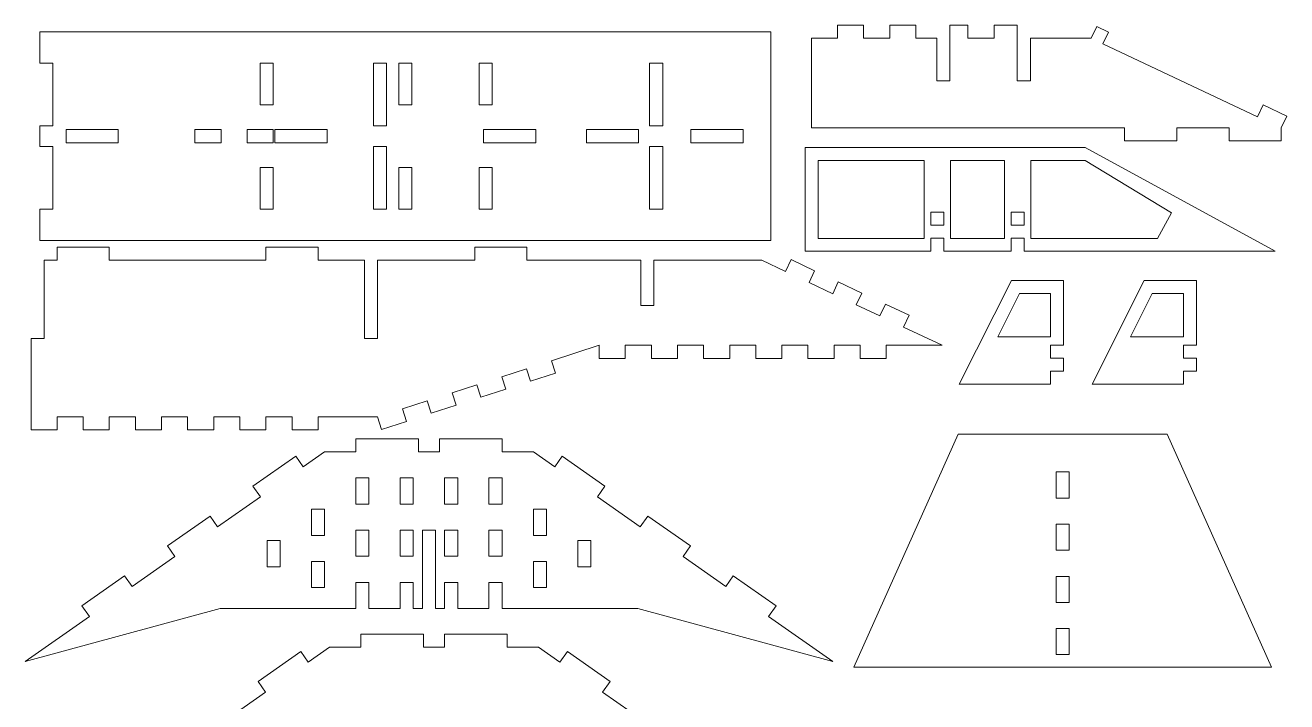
# Model space of a CAD drawing. Header units: millimetres. Extents: x -300 to 295, y -151 to 157.
# Drawn here: x -299.7 to -12, y 2.8 to 157.1 of the extents above; entities that cross this region are included whole.
import ezdxf

# ---------------------------------------------------------------- set-up
doc = ezdxf.new("R2010")
doc.units = ezdxf.units.MM
doc.header["$MEASUREMENT"] = 0
doc.layers.add('Capa 1', color=7, linetype='Continuous')

msp = doc.modelspace()

# ---------------------------------------------------------------- linework, layer by layer
at = {"layer": 'Capa 1', "lineweight": 18}
for points in [[(-296.3987, 155.6112), (-296.3987, 155.6112), (-296.3987, 148.4675), (-296.3987, 148.4675)], [(-129.7112, 155.6112), (-129.7112, 155.6112), (-296.3987, 155.6112), (-296.3987, 155.6112)], [(-129.7112, 107.9862), (-129.7112, 107.9862), (-129.7112, 155.6112), (-129.7112, 155.6112)], [(-114.4852, 154.1232), (-114.4852, 154.1232), (-114.4852, 157.0998), (-114.4852, 157.0998)], [(-108.5321, 157.0998), (-108.5321, 157.0998), (-114.4852, 157.0998), (-114.4852, 157.0998)], [(-108.5321, 154.1232), (-108.5321, 154.1232), (-108.5321, 157.0998), (-108.5321, 157.0998)], [(-102.579, 154.1232), (-102.579, 154.1232), (-102.579, 157.0998), (-102.579, 157.0998)], [(-96.6258, 157.0998), (-96.6258, 157.0998), (-102.579, 157.0998), (-102.579, 157.0998)], [(-96.6258, 154.1232), (-96.6258, 154.1232), (-96.6258, 157.0998), (-96.6258, 157.0998)], [(-88.827, 157.0998), (-88.827, 157.0998), (-88.827, 144.4175), (-88.827, 144.4175)], [(-84.7196, 157.0998), (-84.7196, 157.0998), (-88.827, 157.0998), (-88.827, 157.0998)], [(-84.7196, 154.1232), (-84.7196, 154.1232), (-84.7196, 157.0998), (-84.7196, 157.0998)], [(-78.7665, 154.1232), (-78.7665, 154.1232), (-78.7665, 157.0998), (-78.7665, 157.0998)], [(-73.4682, 157.0998), (-73.4682, 157.0998), (-78.7665, 157.0998), (-78.7665, 157.0998)], [(-73.4682, 157.0998), (-73.4682, 157.0998), (-73.4682, 144.4175), (-73.4682, 144.4175)], [(-56.6206, 154.1232), (-56.6206, 154.1232), (-55.3519, 156.8159), (-55.3519, 156.8159)], [(-52.6592, 155.5472), (-52.6592, 155.5472), (-55.3519, 156.8159), (-55.3519, 156.8159)], [(-53.9282, 152.8545), (-53.9282, 152.8545), (-52.6592, 155.5472), (-52.6592, 155.5472)], [(-120.4383, 154.1232), (-120.4383, 154.1232), (-120.4383, 133.7019), (-120.4383, 133.7019)], [(-114.4852, 154.1232), (-114.4852, 154.1232), (-120.4383, 154.1232), (-120.4383, 154.1232)], [(-102.579, 154.1232), (-102.579, 154.1232), (-108.5321, 154.1232), (-108.5321, 154.1232)], [(-91.8036, 154.1232), (-91.8036, 154.1232), (-96.6258, 154.1232), (-96.6258, 154.1232)], [(-91.8036, 144.4175), (-91.8036, 144.4175), (-91.8036, 154.1232), (-91.8036, 154.1232)], [(-78.7665, 154.1232), (-78.7665, 154.1232), (-84.7196, 154.1232), (-84.7196, 154.1232)], [(-70.4916, 144.4175), (-70.4916, 144.4175), (-70.4916, 154.1232), (-70.4916, 154.1232)], [(-56.6206, 154.1232), (-56.6206, 154.1232), (-70.4916, 154.1232), (-70.4916, 154.1232)], [(-18.6671, 136.2392), (-18.6671, 136.2392), (-53.9282, 152.8545), (-53.9282, 152.8545)], [(-296.3987, 148.4675), (-296.3987, 148.4675), (-293.4221, 148.4675), (-293.4221, 148.4675)], [(-293.4221, 134.18), (-293.4221, 134.18), (-293.4221, 148.4675), (-293.4221, 148.4675)], [(-246.1609, 138.9425), (-246.1609, 138.9425), (-246.1609, 148.4675), (-246.1609, 148.4675)], [(-243.1844, 148.4675), (-243.1844, 148.4675), (-246.1609, 148.4675), (-246.1609, 148.4675)], [(-243.1844, 138.9425), (-243.1844, 138.9425), (-243.1844, 148.4675), (-243.1844, 148.4675)], [(-220.3178, 134.18), (-220.3178, 134.18), (-220.3178, 148.4675), (-220.3178, 148.4675)], [(-220.3178, 148.4675), (-220.3178, 148.4675), (-217.3412, 148.4675), (-217.3412, 148.4675)], [(-217.3412, 134.18), (-217.3412, 134.18), (-217.3412, 148.4675), (-217.3412, 148.4675)], [(-214.5498, 138.9425), (-214.5498, 138.9425), (-214.5498, 148.4675), (-214.5498, 148.4675)], [(-211.5733, 148.4675), (-211.5733, 148.4675), (-214.5498, 148.4675), (-214.5498, 148.4675)], [(-211.5733, 138.9425), (-211.5733, 138.9425), (-211.5733, 148.4675), (-211.5733, 148.4675)], [(-196.2142, 138.9425), (-196.2142, 138.9425), (-196.2142, 148.4675), (-196.2142, 148.4675)], [(-193.2377, 148.4675), (-193.2377, 148.4675), (-196.2142, 148.4675), (-196.2142, 148.4675)], [(-193.2377, 138.9425), (-193.2377, 138.9425), (-193.2377, 148.4675), (-193.2377, 148.4675)], [(-157.3337, 148.4675), (-157.3337, 148.4675), (-154.3571, 148.4675), (-154.3571, 148.4675)], [(-157.3337, 134.18), (-157.3337, 134.18), (-157.3337, 148.4675), (-157.3337, 148.4675)], [(-154.3571, 134.18), (-154.3571, 134.18), (-154.3571, 148.4675), (-154.3571, 148.4675)], [(-91.8036, 144.4175), (-91.8036, 144.4175), (-88.827, 144.4175), (-88.827, 144.4175)], [(-73.4682, 144.4175), (-73.4682, 144.4175), (-70.4916, 144.4175), (-70.4916, 144.4175)], [(-246.1609, 138.9425), (-246.1609, 138.9425), (-243.1844, 138.9425), (-243.1844, 138.9425)], [(-214.5498, 138.9425), (-214.5498, 138.9425), (-211.5733, 138.9425), (-211.5733, 138.9425)], [(-196.2142, 138.9425), (-196.2142, 138.9425), (-193.2377, 138.9425), (-193.2377, 138.9425)], [(-18.6671, 136.2392), (-18.6671, 136.2392), (-17.3985, 138.9319), (-17.3985, 138.9319)], [(-12.0132, 136.3943), (-12.0132, 136.3943), (-17.3985, 138.9319), (-17.3985, 138.9319)], [(-13.2821, 133.7019), (-13.2821, 133.7019), (-12.0132, 136.3943), (-12.0132, 136.3943)], [(-296.3987, 134.18), (-296.3987, 134.18), (-296.3987, 129.4175), (-296.3987, 129.4175)], [(-296.3987, 134.18), (-296.3987, 134.18), (-293.4221, 134.18), (-293.4221, 134.18)], [(-290.4456, 133.287), (-290.4456, 133.287), (-290.4456, 130.3105), (-290.4456, 130.3105)], [(-290.4456, 133.287), (-290.4456, 133.287), (-278.5393, 133.287), (-278.5393, 133.287)], [(-278.5393, 130.3105), (-278.5393, 130.3105), (-278.5393, 133.287), (-278.5393, 133.287)], [(-261.0437, 130.3105), (-261.0437, 130.3105), (-261.0437, 133.287), (-261.0437, 133.287)], [(-261.0437, 133.287), (-261.0437, 133.287), (-255.0906, 133.287), (-255.0906, 133.287)], [(-255.0906, 133.287), (-255.0906, 133.287), (-255.0906, 130.3105), (-255.0906, 130.3105)], [(-249.1375, 130.3105), (-249.1375, 130.3105), (-249.1375, 133.287), (-249.1375, 133.287)], [(-249.1375, 133.287), (-249.1375, 133.287), (-243.1844, 133.287), (-243.1844, 133.287)], [(-243.1844, 133.287), (-243.1844, 133.287), (-243.1844, 130.3105), (-243.1844, 130.3105)], [(-242.8206, 133.287), (-242.8206, 133.287), (-242.8206, 130.3105), (-242.8206, 130.3105)], [(-242.8206, 133.287), (-242.8206, 133.287), (-230.9143, 133.287), (-230.9143, 133.287)], [(-230.9143, 130.3105), (-230.9143, 130.3105), (-230.9143, 133.287), (-230.9143, 133.287)], [(-217.3412, 134.18), (-217.3412, 134.18), (-220.3178, 134.18), (-220.3178, 134.18)], [(-195.1956, 133.287), (-195.1956, 133.287), (-183.2893, 133.287), (-183.2893, 133.287)], [(-195.1956, 133.287), (-195.1956, 133.287), (-195.1956, 130.3105), (-195.1956, 130.3105)], [(-183.2893, 130.3105), (-183.2893, 130.3105), (-183.2893, 133.287), (-183.2893, 133.287)], [(-171.7469, 133.287), (-171.7469, 133.287), (-159.8406, 133.287), (-159.8406, 133.287)], [(-171.7469, 130.3105), (-171.7469, 130.3105), (-171.7469, 133.287), (-171.7469, 133.287)], [(-159.8406, 133.287), (-159.8406, 133.287), (-159.8406, 130.3105), (-159.8406, 130.3105)], [(-154.3571, 134.18), (-154.3571, 134.18), (-157.3337, 134.18), (-157.3337, 134.18)], [(-147.9344, 133.287), (-147.9344, 133.287), (-136.0281, 133.287), (-136.0281, 133.287)], [(-147.9344, 130.3105), (-147.9344, 130.3105), (-147.9344, 133.287), (-147.9344, 133.287)], [(-136.0281, 133.287), (-136.0281, 133.287), (-136.0281, 130.3105), (-136.0281, 130.3105)], [(-49.0008, 133.7019), (-49.0008, 133.7019), (-120.4383, 133.7019), (-120.4383, 133.7019)], [(-49.0008, 133.7019), (-49.0008, 133.7019), (-49.0008, 130.7253), (-49.0008, 130.7253)], [(-25.1884, 133.7019), (-25.1884, 133.7019), (-37.0946, 133.7019), (-37.0946, 133.7019)], [(-37.0946, 133.7019), (-37.0946, 133.7019), (-37.0946, 130.7253), (-37.0946, 130.7253)], [(-25.1884, 133.7019), (-25.1884, 133.7019), (-25.1884, 130.7253), (-25.1884, 130.7253)], [(-13.2821, 133.7019), (-13.2821, 133.7019), (-13.2821, 130.7253), (-13.2821, 130.7253)], [(-290.4456, 130.3105), (-290.4456, 130.3105), (-278.5393, 130.3105), (-278.5393, 130.3105)], [(-261.0437, 130.3105), (-261.0437, 130.3105), (-255.0906, 130.3105), (-255.0906, 130.3105)], [(-249.1375, 130.3105), (-249.1375, 130.3105), (-243.1844, 130.3105), (-243.1844, 130.3105)], [(-242.8206, 130.3105), (-242.8206, 130.3105), (-230.9143, 130.3105), (-230.9143, 130.3105)], [(-195.1956, 130.3105), (-195.1956, 130.3105), (-183.2893, 130.3105), (-183.2893, 130.3105)], [(-171.7469, 130.3105), (-171.7469, 130.3105), (-159.8406, 130.3105), (-159.8406, 130.3105)], [(-147.9344, 130.3105), (-147.9344, 130.3105), (-136.0281, 130.3105), (-136.0281, 130.3105)], [(-37.0946, 130.7253), (-37.0946, 130.7253), (-49.0008, 130.7253), (-49.0008, 130.7253)], [(-13.2821, 130.7253), (-13.2821, 130.7253), (-25.1884, 130.7253), (-25.1884, 130.7253)], [(-296.3987, 129.4175), (-296.3987, 129.4175), (-293.4221, 129.4175), (-293.4221, 129.4175)], [(-293.4221, 115.13), (-293.4221, 115.13), (-293.4221, 129.4175), (-293.4221, 129.4175)], [(-220.3178, 115.13), (-220.3178, 115.13), (-220.3178, 129.4175), (-220.3178, 129.4175)], [(-217.3412, 129.4175), (-217.3412, 129.4175), (-220.3178, 129.4175), (-220.3178, 129.4175)], [(-217.3412, 115.13), (-217.3412, 115.13), (-217.3412, 129.4175), (-217.3412, 129.4175)], [(-154.3571, 129.4175), (-154.3571, 129.4175), (-157.3337, 129.4175), (-157.3337, 129.4175)], [(-157.3337, 115.13), (-157.3337, 115.13), (-157.3337, 129.4175), (-157.3337, 129.4175)], [(-154.3571, 115.13), (-154.3571, 115.13), (-154.3571, 129.4175), (-154.3571, 129.4175)], [(-121.8449, 129.1979), (-121.8449, 129.1979), (-121.8449, 105.5592), (-121.8449, 105.5592)], [(-58.0274, 129.1979), (-58.0274, 129.1979), (-121.8449, 129.1979), (-121.8449, 129.1979)], [(-14.6886, 105.5592), (-14.6886, 105.5592), (-58.0274, 129.1979), (-58.0274, 129.1979)], [(-246.1609, 115.13), (-246.1609, 115.13), (-246.1609, 124.655), (-246.1609, 124.655)], [(-246.1609, 124.655), (-246.1609, 124.655), (-243.1844, 124.655), (-243.1844, 124.655)], [(-243.1844, 115.13), (-243.1844, 115.13), (-243.1844, 124.655), (-243.1844, 124.655)], [(-214.5498, 124.655), (-214.5498, 124.655), (-211.5733, 124.655), (-211.5733, 124.655)], [(-214.5498, 115.13), (-214.5498, 115.13), (-214.5498, 124.655), (-214.5498, 124.655)], [(-211.5733, 115.13), (-211.5733, 115.13), (-211.5733, 124.655), (-211.5733, 124.655)], [(-196.2142, 124.655), (-196.2142, 124.655), (-193.2377, 124.655), (-193.2377, 124.655)], [(-196.2142, 115.13), (-196.2142, 115.13), (-196.2142, 124.655), (-196.2142, 124.655)], [(-193.2377, 115.13), (-193.2377, 115.13), (-193.2377, 124.655), (-193.2377, 124.655)], [(-118.9096, 108.4948), (-118.9096, 108.4948), (-118.9096, 126.2626), (-118.9096, 126.2626)], [(-118.9096, 126.2626), (-118.9096, 126.2626), (-94.6986, 126.2626), (-94.6986, 126.2626)], [(-94.6986, 126.2626), (-94.6986, 126.2626), (-94.6986, 108.4948), (-94.6986, 108.4948)], [(-88.7455, 108.4948), (-88.7455, 108.4948), (-88.7455, 126.2626), (-88.7455, 126.2626)], [(-88.7455, 126.2626), (-88.7455, 126.2626), (-76.363, 126.2626), (-76.363, 126.2626)], [(-76.363, 126.2626), (-76.363, 126.2626), (-76.363, 108.4948), (-76.363, 108.4948)], [(-70.4099, 108.4948), (-70.4099, 108.4948), (-70.4099, 126.2626), (-70.4099, 126.2626)], [(-70.4099, 126.2626), (-70.4099, 126.2626), (-58.0274, 126.2626), (-58.0274, 126.2626)], [(-58.0274, 126.2626), (-58.0274, 126.2626), (-38.3008, 114.3304), (-38.3008, 114.3304)], [(-296.3987, 115.13), (-296.3987, 115.13), (-296.3987, 107.9862), (-296.3987, 107.9862)], [(-296.3987, 115.13), (-296.3987, 115.13), (-293.4221, 115.13), (-293.4221, 115.13)], [(-243.1844, 115.13), (-243.1844, 115.13), (-246.1609, 115.13), (-246.1609, 115.13)], [(-220.3178, 115.13), (-220.3178, 115.13), (-217.3412, 115.13), (-217.3412, 115.13)], [(-211.5733, 115.13), (-211.5733, 115.13), (-214.5498, 115.13), (-214.5498, 115.13)], [(-193.2377, 115.13), (-193.2377, 115.13), (-196.2142, 115.13), (-196.2142, 115.13)], [(-157.3337, 115.13), (-157.3337, 115.13), (-154.3571, 115.13), (-154.3571, 115.13)], [(-93.2103, 111.5123), (-93.2103, 111.5123), (-93.2103, 114.4889), (-93.2103, 114.4889)], [(-90.2338, 114.4889), (-90.2338, 114.4889), (-93.2103, 114.4889), (-93.2103, 114.4889)], [(-90.2338, 111.5123), (-90.2338, 111.5123), (-90.2338, 114.4889), (-90.2338, 114.4889)], [(-74.8747, 111.5123), (-74.8747, 111.5123), (-74.8747, 114.4889), (-74.8747, 114.4889)], [(-71.8981, 114.4889), (-71.8981, 114.4889), (-74.8747, 114.4889), (-74.8747, 114.4889)], [(-71.8981, 111.5123), (-71.8981, 111.5123), (-71.8981, 114.4889), (-71.8981, 114.4889)], [(-38.3008, 114.3304), (-38.3008, 114.3304), (-41.4838, 108.4948), (-41.4838, 108.4948)], [(-93.2103, 111.5123), (-93.2103, 111.5123), (-90.2338, 111.5123), (-90.2338, 111.5123)], [(-74.8747, 111.5123), (-74.8747, 111.5123), (-71.8981, 111.5123), (-71.8981, 111.5123)], [(-296.3987, 107.9862), (-296.3987, 107.9862), (-129.7112, 107.9862), (-129.7112, 107.9862)], [(-292.4741, 103.4907), (-292.4741, 103.4907), (-292.4741, 106.4673), (-292.4741, 106.4673)], [(-280.5679, 106.4673), (-280.5679, 106.4673), (-292.4741, 106.4673), (-292.4741, 106.4673)], [(-280.5679, 103.4907), (-280.5679, 103.4907), (-280.5679, 106.4673), (-280.5679, 106.4673)], [(-244.8491, 103.4907), (-244.8491, 103.4907), (-244.8491, 106.4673), (-244.8491, 106.4673)], [(-232.9429, 106.4673), (-232.9429, 106.4673), (-244.8491, 106.4673), (-244.8491, 106.4673)], [(-232.9429, 103.4907), (-232.9429, 103.4907), (-232.9429, 106.4673), (-232.9429, 106.4673)], [(-197.2241, 103.4907), (-197.2241, 103.4907), (-197.2241, 106.4673), (-197.2241, 106.4673)], [(-185.3179, 106.4673), (-185.3179, 106.4673), (-197.2241, 106.4673), (-197.2241, 106.4673)], [(-185.3179, 103.4907), (-185.3179, 103.4907), (-185.3179, 106.4673), (-185.3179, 106.4673)], [(-94.6986, 108.4948), (-94.6986, 108.4948), (-118.9096, 108.4948), (-118.9096, 108.4948)], [(-93.2103, 105.5592), (-93.2103, 105.5592), (-93.2103, 108.5358), (-93.2103, 108.5358)], [(-90.2338, 108.5358), (-90.2338, 108.5358), (-93.2103, 108.5358), (-93.2103, 108.5358)], [(-90.2338, 105.5592), (-90.2338, 105.5592), (-90.2338, 108.5358), (-90.2338, 108.5358)], [(-76.363, 108.4948), (-76.363, 108.4948), (-88.7455, 108.4948), (-88.7455, 108.4948)], [(-71.8981, 108.5358), (-71.8981, 108.5358), (-74.8747, 108.5358), (-74.8747, 108.5358)], [(-74.8747, 105.5592), (-74.8747, 105.5592), (-74.8747, 108.5358), (-74.8747, 108.5358)], [(-71.8981, 105.5592), (-71.8981, 105.5592), (-71.8981, 108.5358), (-71.8981, 108.5358)], [(-41.4838, 108.4948), (-41.4838, 108.4948), (-70.4099, 108.4948), (-70.4099, 108.4948)], [(-126.3544, 100.9531), (-126.3544, 100.9531), (-125.0857, 103.6458), (-125.0857, 103.6458)], [(-119.7004, 101.1081), (-119.7004, 101.1081), (-125.0857, 103.6458), (-125.0857, 103.6458)], [(-121.8449, 105.5592), (-121.8449, 105.5592), (-93.2103, 105.5592), (-93.2103, 105.5592)], [(-74.8747, 105.5592), (-74.8747, 105.5592), (-90.2338, 105.5592), (-90.2338, 105.5592)], [(-14.6886, 105.5592), (-14.6886, 105.5592), (-71.8981, 105.5592), (-71.8981, 105.5592)], [(-295.4507, 85.6313), (-295.4507, 85.6313), (-295.4507, 103.4907), (-295.4507, 103.4907)], [(-292.4741, 103.4907), (-292.4741, 103.4907), (-295.4507, 103.4907), (-295.4507, 103.4907)], [(-244.8491, 103.4907), (-244.8491, 103.4907), (-280.5679, 103.4907), (-280.5679, 103.4907)], [(-222.3463, 103.4907), (-222.3463, 103.4907), (-232.9429, 103.4907), (-232.9429, 103.4907)], [(-222.3463, 85.6313), (-222.3463, 85.6313), (-222.3463, 103.4907), (-222.3463, 103.4907)], [(-219.3698, 85.6313), (-219.3698, 85.6313), (-219.3698, 103.4907), (-219.3698, 103.4907)], [(-197.2241, 103.4907), (-197.2241, 103.4907), (-219.3698, 103.4907), (-219.3698, 103.4907)], [(-159.3623, 103.4907), (-159.3623, 103.4907), (-185.3179, 103.4907), (-185.3179, 103.4907)], [(-159.3623, 93.1524), (-159.3623, 93.1524), (-159.3623, 103.4907), (-159.3623, 103.4907)], [(-131.7398, 103.4907), (-131.7398, 103.4907), (-156.3857, 103.4907), (-156.3857, 103.4907)], [(-156.3857, 93.1524), (-156.3857, 93.1524), (-156.3857, 103.4907), (-156.3857, 103.4907)], [(-126.3544, 100.9531), (-126.3544, 100.9531), (-131.7398, 103.4907), (-131.7398, 103.4907)], [(-120.9694, 98.4155), (-120.9694, 98.4155), (-119.7004, 101.1081), (-119.7004, 101.1081)], [(-115.584, 95.8779), (-115.584, 95.8779), (-120.9694, 98.4155), (-120.9694, 98.4155)], [(-115.584, 95.8779), (-115.584, 95.8779), (-114.3154, 98.5705), (-114.3154, 98.5705)], [(-108.93, 96.0329), (-108.93, 96.0329), (-114.3154, 98.5705), (-114.3154, 98.5705)], [(-74.8168, 98.869), (-74.8168, 98.869), (-86.723, 75.23), (-86.723, 75.23)], [(-62.9105, 98.869), (-62.9105, 98.869), (-74.8168, 98.869), (-74.8168, 98.869)], [(-62.9105, 84.1597), (-62.9105, 84.1597), (-62.9105, 98.869), (-62.9105, 98.869)], [(-44.5196, 98.869), (-44.5196, 98.869), (-56.4259, 75.23), (-56.4259, 75.23)], [(-32.6134, 98.869), (-32.6134, 98.869), (-44.5196, 98.869), (-44.5196, 98.869)], [(-32.6134, 84.1597), (-32.6134, 84.1597), (-32.6134, 98.869), (-32.6134, 98.869)], [(-110.199, 93.3402), (-110.199, 93.3402), (-108.93, 96.0329), (-108.93, 96.0329)], [(-77.9346, 86.0618), (-77.9346, 86.0618), (-72.9832, 95.8924), (-72.9832, 95.8924)], [(-72.9832, 95.8924), (-72.9832, 95.8924), (-65.8871, 95.8924), (-65.8871, 95.8924)], [(-65.8871, 95.8924), (-65.8871, 95.8924), (-65.8871, 86.0618), (-65.8871, 86.0618)], [(-47.6375, 86.0618), (-47.6375, 86.0618), (-42.686, 95.8924), (-42.686, 95.8924)], [(-42.686, 95.8924), (-42.686, 95.8924), (-35.5899, 95.8924), (-35.5899, 95.8924)], [(-35.5899, 95.8924), (-35.5899, 95.8924), (-35.5899, 86.0618), (-35.5899, 86.0618)], [(-159.3623, 93.1524), (-159.3623, 93.1524), (-156.3857, 93.1524), (-156.3857, 93.1524)], [(-104.8136, 90.8026), (-104.8136, 90.8026), (-110.199, 93.3402), (-110.199, 93.3402)], [(-104.8136, 90.8026), (-104.8136, 90.8026), (-103.545, 93.4953), (-103.545, 93.4953)], [(-98.1596, 90.9577), (-98.1596, 90.9577), (-103.545, 93.4953), (-103.545, 93.4953)], [(-99.4283, 88.2653), (-99.4283, 88.2653), (-98.1596, 90.9577), (-98.1596, 90.9577)], [(-90.5965, 84.1036), (-90.5965, 84.1036), (-99.4283, 88.2653), (-99.4283, 88.2653)], [(-298.4273, 85.6313), (-298.4273, 85.6313), (-298.4273, 64.7954), (-298.4273, 64.7954)], [(-298.4273, 85.6313), (-298.4273, 85.6313), (-295.4507, 85.6313), (-295.4507, 85.6313)], [(-222.3463, 85.6313), (-222.3463, 85.6313), (-219.3698, 85.6313), (-219.3698, 85.6313)], [(-179.7177, 80.5884), (-179.7177, 80.5884), (-168.8417, 84.1036), (-168.8417, 84.1036)], [(-168.8417, 84.1036), (-168.8417, 84.1036), (-168.8417, 81.1271), (-168.8417, 81.1271)], [(-162.8886, 84.1036), (-162.8886, 84.1036), (-156.9355, 84.1036), (-156.9355, 84.1036)], [(-162.8886, 84.1036), (-162.8886, 84.1036), (-162.8886, 81.1271), (-162.8886, 81.1271)], [(-156.9355, 84.1036), (-156.9355, 84.1036), (-156.9355, 81.1271), (-156.9355, 81.1271)], [(-150.9824, 84.1036), (-150.9824, 84.1036), (-145.0292, 84.1036), (-145.0292, 84.1036)], [(-150.9824, 84.1036), (-150.9824, 84.1036), (-150.9824, 81.1271), (-150.9824, 81.1271)], [(-145.0292, 84.1036), (-145.0292, 84.1036), (-145.0292, 81.1271), (-145.0292, 81.1271)], [(-139.0761, 84.1036), (-139.0761, 84.1036), (-133.123, 84.1036), (-133.123, 84.1036)], [(-139.0761, 84.1036), (-139.0761, 84.1036), (-139.0761, 81.1271), (-139.0761, 81.1271)], [(-133.123, 84.1036), (-133.123, 84.1036), (-133.123, 81.1271), (-133.123, 81.1271)], [(-127.1699, 84.1036), (-127.1699, 84.1036), (-121.2167, 84.1036), (-121.2167, 84.1036)], [(-127.1699, 84.1036), (-127.1699, 84.1036), (-127.1699, 81.1271), (-127.1699, 81.1271)], [(-121.2167, 84.1036), (-121.2167, 84.1036), (-121.2167, 81.1271), (-121.2167, 81.1271)], [(-115.2636, 84.1036), (-115.2636, 84.1036), (-109.3105, 84.1036), (-109.3105, 84.1036)], [(-115.2636, 84.1036), (-115.2636, 84.1036), (-115.2636, 81.1271), (-115.2636, 81.1271)], [(-109.3105, 84.1036), (-109.3105, 84.1036), (-109.3105, 81.1271), (-109.3105, 81.1271)], [(-103.3574, 84.1036), (-103.3574, 84.1036), (-90.5965, 84.1036), (-90.5965, 84.1036)], [(-103.3574, 84.1036), (-103.3574, 84.1036), (-103.3574, 81.1271), (-103.3574, 81.1271)], [(-65.8871, 86.0618), (-65.8871, 86.0618), (-77.9346, 86.0618), (-77.9346, 86.0618)], [(-62.9105, 84.1597), (-62.9105, 84.1597), (-65.8871, 84.1597), (-65.8871, 84.1597)], [(-65.8871, 81.1832), (-65.8871, 81.1832), (-65.8871, 84.1597), (-65.8871, 84.1597)], [(-35.5899, 86.0618), (-35.5899, 86.0618), (-47.6375, 86.0618), (-47.6375, 86.0618)], [(-32.6134, 84.1597), (-32.6134, 84.1597), (-35.5899, 84.1597), (-35.5899, 84.1597)], [(-35.5899, 81.1832), (-35.5899, 81.1832), (-35.5899, 84.1597), (-35.5899, 84.1597)], [(-179.7177, 80.5884), (-179.7177, 80.5884), (-178.8022, 77.756), (-178.8022, 77.756)], [(-162.8886, 81.1271), (-162.8886, 81.1271), (-168.8417, 81.1271), (-168.8417, 81.1271)], [(-150.9824, 81.1271), (-150.9824, 81.1271), (-156.9355, 81.1271), (-156.9355, 81.1271)], [(-139.0761, 81.1271), (-139.0761, 81.1271), (-145.0292, 81.1271), (-145.0292, 81.1271)], [(-127.1699, 81.1271), (-127.1699, 81.1271), (-133.123, 81.1271), (-133.123, 81.1271)], [(-115.2636, 81.1271), (-115.2636, 81.1271), (-121.2167, 81.1271), (-121.2167, 81.1271)], [(-103.3574, 81.1271), (-103.3574, 81.1271), (-109.3105, 81.1271), (-109.3105, 81.1271)], [(-62.9105, 81.1832), (-62.9105, 81.1832), (-65.8871, 81.1832), (-65.8871, 81.1832)], [(-62.9105, 78.2066), (-62.9105, 78.2066), (-62.9105, 81.1832), (-62.9105, 81.1832)], [(-32.6134, 81.1832), (-32.6134, 81.1832), (-35.5899, 81.1832), (-35.5899, 81.1832)], [(-32.6134, 78.2066), (-32.6134, 78.2066), (-32.6134, 81.1832), (-32.6134, 81.1832)], [(-191.0469, 76.9263), (-191.0469, 76.9263), (-185.3824, 78.7572), (-185.3824, 78.7572)], [(-185.3824, 78.7572), (-185.3824, 78.7572), (-184.467, 75.9251), (-184.467, 75.9251)], [(-178.8022, 77.756), (-178.8022, 77.756), (-184.467, 75.9251), (-184.467, 75.9251)], [(-62.9105, 78.2066), (-62.9105, 78.2066), (-65.8871, 78.2066), (-65.8871, 78.2066)], [(-65.8871, 75.23), (-65.8871, 75.23), (-65.8871, 78.2066), (-65.8871, 78.2066)], [(-32.6134, 78.2066), (-32.6134, 78.2066), (-35.5899, 78.2066), (-35.5899, 78.2066)], [(-35.5899, 75.23), (-35.5899, 75.23), (-35.5899, 78.2066), (-35.5899, 78.2066)], [(-202.3761, 73.2644), (-202.3761, 73.2644), (-196.7114, 75.0954), (-196.7114, 75.0954)], [(-196.7114, 75.0954), (-196.7114, 75.0954), (-195.7959, 72.2633), (-195.7959, 72.2633)], [(-191.0469, 76.9263), (-191.0469, 76.9263), (-190.1314, 74.0942), (-190.1314, 74.0942)], [(-86.723, 75.23), (-86.723, 75.23), (-65.8871, 75.23), (-65.8871, 75.23)], [(-56.4259, 75.23), (-56.4259, 75.23), (-35.5899, 75.23), (-35.5899, 75.23)], [(-202.3761, 73.2644), (-202.3761, 73.2644), (-201.4606, 70.4321), (-201.4606, 70.4321)], [(-190.1314, 74.0942), (-190.1314, 74.0942), (-195.7959, 72.2633), (-195.7959, 72.2633)], [(-213.705, 69.6029), (-213.705, 69.6029), (-208.0406, 71.4335), (-208.0406, 71.4335)], [(-213.705, 69.6029), (-213.705, 69.6029), (-212.7896, 66.7702), (-212.7896, 66.7702)], [(-208.0406, 71.4335), (-208.0406, 71.4335), (-207.1251, 68.6012), (-207.1251, 68.6012)], [(-201.4606, 70.4321), (-201.4606, 70.4321), (-207.1251, 68.6012), (-207.1251, 68.6012)], [(-292.4741, 67.772), (-292.4741, 67.772), (-292.4741, 64.7954), (-292.4741, 64.7954)], [(-286.521, 67.772), (-286.521, 67.772), (-292.4741, 67.772), (-292.4741, 67.772)], [(-286.521, 67.772), (-286.521, 67.772), (-286.521, 64.7954), (-286.521, 64.7954)], [(-280.5679, 67.772), (-280.5679, 67.772), (-280.5679, 64.7954), (-280.5679, 64.7954)], [(-274.6148, 67.772), (-274.6148, 67.772), (-280.5679, 67.772), (-280.5679, 67.772)], [(-274.6148, 67.772), (-274.6148, 67.772), (-274.6148, 64.7954), (-274.6148, 64.7954)], [(-268.6616, 67.772), (-268.6616, 67.772), (-268.6616, 64.7954), (-268.6616, 64.7954)], [(-262.7085, 67.772), (-262.7085, 67.772), (-268.6616, 67.772), (-268.6616, 67.772)], [(-262.7085, 67.772), (-262.7085, 67.772), (-262.7085, 64.7954), (-262.7085, 64.7954)], [(-256.7554, 67.772), (-256.7554, 67.772), (-256.7554, 64.7954), (-256.7554, 64.7954)], [(-250.8023, 67.772), (-250.8023, 67.772), (-256.7554, 67.772), (-256.7554, 67.772)], [(-250.8023, 67.772), (-250.8023, 67.772), (-250.8023, 64.7954), (-250.8023, 64.7954)], [(-244.8491, 67.772), (-244.8491, 67.772), (-244.8491, 64.7954), (-244.8491, 64.7954)], [(-238.896, 67.772), (-238.896, 67.772), (-244.8491, 67.772), (-244.8491, 67.772)], [(-238.896, 67.772), (-238.896, 67.772), (-238.896, 64.7954), (-238.896, 64.7954)], [(-232.9429, 67.772), (-232.9429, 67.772), (-232.9429, 64.7954), (-232.9429, 64.7954)], [(-219.3698, 67.772), (-219.3698, 67.772), (-232.9429, 67.772), (-232.9429, 67.772)], [(-219.3698, 67.772), (-219.3698, 67.772), (-218.4543, 64.9396), (-218.4543, 64.9396)], [(-212.7896, 66.7702), (-212.7896, 66.7702), (-218.4543, 64.9396), (-218.4543, 64.9396)], [(-292.4741, 64.7954), (-292.4741, 64.7954), (-298.4273, 64.7954), (-298.4273, 64.7954)], [(-280.5679, 64.7954), (-280.5679, 64.7954), (-286.521, 64.7954), (-286.521, 64.7954)], [(-268.6616, 64.7954), (-268.6616, 64.7954), (-274.6148, 64.7954), (-274.6148, 64.7954)], [(-256.7554, 64.7954), (-256.7554, 64.7954), (-262.7085, 64.7954), (-262.7085, 64.7954)], [(-244.8491, 64.7954), (-244.8491, 64.7954), (-250.8023, 64.7954), (-250.8023, 64.7954)], [(-232.9429, 64.7954), (-232.9429, 64.7954), (-238.896, 64.7954), (-238.896, 64.7954)], [(-86.9535, 63.8313), (-86.9535, 63.8313), (-110.766, 10.7294), (-110.766, 10.7294)], [(-39.3285, 63.8313), (-39.3285, 63.8313), (-86.9535, 63.8313), (-86.9535, 63.8313)], [(-15.516, 10.7294), (-15.516, 10.7294), (-39.3285, 63.8313), (-39.3285, 63.8313)], [(-224.3307, 59.8146), (-224.3307, 59.8146), (-224.3307, 62.7912), (-224.3307, 62.7912)], [(-210.0432, 62.7912), (-210.0432, 62.7912), (-224.3307, 62.7912), (-224.3307, 62.7912)], [(-210.0432, 59.8146), (-210.0432, 59.8146), (-210.0432, 62.7912), (-210.0432, 62.7912)], [(-205.2807, 59.8146), (-205.2807, 59.8146), (-205.2807, 62.7912), (-205.2807, 62.7912)], [(-190.9932, 62.7912), (-190.9932, 62.7912), (-205.2807, 62.7912), (-205.2807, 62.7912)], [(-190.9932, 59.8146), (-190.9932, 59.8146), (-190.9932, 62.7912), (-190.9932, 62.7912)], [(-238.0581, 58.8386), (-238.0581, 58.8386), (-247.8111, 52.0091), (-247.8111, 52.0091)], [(-236.351, 56.4002), (-236.351, 56.4002), (-238.0581, 58.8386), (-238.0581, 58.8386)], [(-231.4744, 59.8146), (-231.4744, 59.8146), (-236.351, 56.4002), (-236.351, 56.4002)], [(-224.3307, 59.8146), (-224.3307, 59.8146), (-231.4744, 59.8146), (-231.4744, 59.8146)], [(-205.2807, 59.8146), (-205.2807, 59.8146), (-210.0432, 59.8146), (-210.0432, 59.8146)], [(-183.8494, 59.8146), (-183.8494, 59.8146), (-190.9932, 59.8146), (-190.9932, 59.8146)], [(-183.8494, 59.8146), (-183.8494, 59.8146), (-178.9726, 56.4002), (-178.9726, 56.4002)], [(-178.9726, 56.4002), (-178.9726, 56.4002), (-177.2656, 58.8386), (-177.2656, 58.8386)], [(-177.2656, 58.8386), (-177.2656, 58.8386), (-167.5125, 52.0091), (-167.5125, 52.0091)], [(-64.6292, 49.2805), (-64.6292, 49.2805), (-64.6292, 55.2336), (-64.6292, 55.2336)], [(-64.6292, 55.2336), (-64.6292, 55.2336), (-61.6527, 55.2336), (-61.6527, 55.2336)], [(-61.6527, 49.2805), (-61.6527, 49.2805), (-61.6527, 55.2336), (-61.6527, 55.2336)], [(-246.1038, 49.5713), (-246.1038, 49.5713), (-247.8111, 52.0091), (-247.8111, 52.0091)], [(-224.3307, 53.8615), (-224.3307, 53.8615), (-224.3307, 47.9084), (-224.3307, 47.9084)], [(-221.3541, 53.8615), (-221.3541, 53.8615), (-224.3307, 53.8615), (-224.3307, 53.8615)], [(-221.3541, 53.8615), (-221.3541, 53.8615), (-221.3541, 47.9084), (-221.3541, 47.9084)], [(-214.2104, 53.8615), (-214.2104, 53.8615), (-214.2104, 47.9084), (-214.2104, 47.9084)], [(-211.2338, 53.8615), (-211.2338, 53.8615), (-214.2104, 53.8615), (-214.2104, 53.8615)], [(-211.2338, 53.8615), (-211.2338, 53.8615), (-211.2338, 47.9084), (-211.2338, 47.9084)], [(-204.0901, 53.8615), (-204.0901, 53.8615), (-204.0901, 47.9084), (-204.0901, 47.9084)], [(-204.0901, 53.8615), (-204.0901, 53.8615), (-201.1135, 53.8615), (-201.1135, 53.8615)], [(-201.1135, 53.8615), (-201.1135, 53.8615), (-201.1135, 47.9084), (-201.1135, 47.9084)], [(-193.9698, 53.8615), (-193.9698, 53.8615), (-193.9698, 47.9084), (-193.9698, 47.9084)], [(-193.9698, 53.8615), (-193.9698, 53.8615), (-190.9932, 53.8615), (-190.9932, 53.8615)], [(-190.9932, 53.8615), (-190.9932, 53.8615), (-190.9932, 47.9084), (-190.9932, 47.9084)], [(-169.2198, 49.5713), (-169.2198, 49.5713), (-167.5125, 52.0091), (-167.5125, 52.0091)], [(-246.1038, 49.5713), (-246.1038, 49.5713), (-255.8569, 42.7418), (-255.8569, 42.7418)], [(-169.2198, 49.5713), (-169.2198, 49.5713), (-159.4668, 42.7418), (-159.4668, 42.7418)], [(-61.6527, 49.2805), (-61.6527, 49.2805), (-64.6292, 49.2805), (-64.6292, 49.2805)], [(-234.451, 46.7177), (-234.451, 46.7177), (-234.451, 40.7646), (-234.451, 40.7646)], [(-231.4744, 46.7177), (-231.4744, 46.7177), (-234.451, 46.7177), (-234.451, 46.7177)], [(-231.4744, 46.7177), (-231.4744, 46.7177), (-231.4744, 40.7646), (-231.4744, 40.7646)], [(-224.3307, 47.9084), (-224.3307, 47.9084), (-221.3541, 47.9084), (-221.3541, 47.9084)], [(-214.2104, 47.9084), (-214.2104, 47.9084), (-211.2338, 47.9084), (-211.2338, 47.9084)], [(-201.1135, 47.9084), (-201.1135, 47.9084), (-204.0901, 47.9084), (-204.0901, 47.9084)], [(-190.9932, 47.9084), (-190.9932, 47.9084), (-193.9698, 47.9084), (-193.9698, 47.9084)], [(-183.8494, 46.7177), (-183.8494, 46.7177), (-180.8729, 46.7177), (-180.8729, 46.7177)], [(-183.8494, 46.7177), (-183.8494, 46.7177), (-183.8494, 40.7646), (-183.8494, 40.7646)], [(-180.8729, 46.7177), (-180.8729, 46.7177), (-180.8729, 40.7646), (-180.8729, 40.7646)], [(-257.5642, 45.1802), (-257.5642, 45.1802), (-267.3173, 38.3511), (-267.3173, 38.3511)], [(-255.8569, 42.7418), (-255.8569, 42.7418), (-257.5642, 45.1802), (-257.5642, 45.1802)], [(-159.4668, 42.7418), (-159.4668, 42.7418), (-157.7594, 45.1802), (-157.7594, 45.1802)], [(-157.7594, 45.1802), (-157.7594, 45.1802), (-148.0063, 38.3511), (-148.0063, 38.3511)], [(-64.6292, 37.3742), (-64.6292, 37.3742), (-64.6292, 43.3274), (-64.6292, 43.3274)], [(-64.6292, 43.3274), (-64.6292, 43.3274), (-61.6527, 43.3274), (-61.6527, 43.3274)], [(-61.6527, 37.3742), (-61.6527, 37.3742), (-61.6527, 43.3274), (-61.6527, 43.3274)], [(-234.451, 40.7646), (-234.451, 40.7646), (-231.4744, 40.7646), (-231.4744, 40.7646)], [(-224.3307, 41.9552), (-224.3307, 41.9552), (-224.3307, 36.0021), (-224.3307, 36.0021)], [(-221.3541, 41.9552), (-221.3541, 41.9552), (-224.3307, 41.9552), (-224.3307, 41.9552)], [(-221.3541, 41.9552), (-221.3541, 41.9552), (-221.3541, 36.0021), (-221.3541, 36.0021)], [(-214.2104, 41.9552), (-214.2104, 41.9552), (-214.2104, 36.0021), (-214.2104, 36.0021)], [(-211.2338, 41.9552), (-211.2338, 41.9552), (-214.2104, 41.9552), (-214.2104, 41.9552)], [(-211.2338, 41.9552), (-211.2338, 41.9552), (-211.2338, 36.0021), (-211.2338, 36.0021)], [(-209.1502, 41.9552), (-209.1502, 41.9552), (-209.1502, 24.0959), (-209.1502, 24.0959)], [(-209.1502, 41.9552), (-209.1502, 41.9552), (-206.1737, 41.9552), (-206.1737, 41.9552)], [(-206.1737, 41.9552), (-206.1737, 41.9552), (-206.1737, 24.0959), (-206.1737, 24.0959)], [(-204.0901, 41.9552), (-204.0901, 41.9552), (-204.0901, 36.0021), (-204.0901, 36.0021)], [(-204.0901, 41.9552), (-204.0901, 41.9552), (-201.1135, 41.9552), (-201.1135, 41.9552)], [(-201.1135, 41.9552), (-201.1135, 41.9552), (-201.1135, 36.0021), (-201.1135, 36.0021)], [(-193.9698, 41.9552), (-193.9698, 41.9552), (-190.9932, 41.9552), (-190.9932, 41.9552)], [(-193.9698, 41.9552), (-193.9698, 41.9552), (-193.9698, 36.0021), (-193.9698, 36.0021)], [(-190.9932, 41.9552), (-190.9932, 41.9552), (-190.9932, 36.0021), (-190.9932, 36.0021)], [(-180.8729, 40.7646), (-180.8729, 40.7646), (-183.8494, 40.7646), (-183.8494, 40.7646)], [(-265.6099, 35.9127), (-265.6099, 35.9127), (-267.3173, 38.3511), (-267.3173, 38.3511)], [(-244.5713, 39.574), (-244.5713, 39.574), (-244.5713, 33.6209), (-244.5713, 33.6209)], [(-241.5948, 39.574), (-241.5948, 39.574), (-244.5713, 39.574), (-244.5713, 39.574)], [(-241.5948, 39.574), (-241.5948, 39.574), (-241.5948, 33.6209), (-241.5948, 33.6209)], [(-173.7291, 39.574), (-173.7291, 39.574), (-170.7526, 39.574), (-170.7526, 39.574)], [(-173.7291, 39.574), (-173.7291, 39.574), (-173.7291, 33.6209), (-173.7291, 33.6209)], [(-170.7526, 39.574), (-170.7526, 39.574), (-170.7526, 33.6209), (-170.7526, 33.6209)], [(-149.7137, 35.9127), (-149.7137, 35.9127), (-148.0063, 38.3511), (-148.0063, 38.3511)], [(-265.6099, 35.9127), (-265.6099, 35.9127), (-275.363, 29.0838), (-275.363, 29.0838)], [(-234.451, 34.8115), (-234.451, 34.8115), (-234.451, 28.8584), (-234.451, 28.8584)], [(-231.4744, 34.8115), (-231.4744, 34.8115), (-234.451, 34.8115), (-234.451, 34.8115)], [(-231.4744, 34.8115), (-231.4744, 34.8115), (-231.4744, 28.8584), (-231.4744, 28.8584)], [(-224.3307, 36.0021), (-224.3307, 36.0021), (-221.3541, 36.0021), (-221.3541, 36.0021)], [(-214.2104, 36.0021), (-214.2104, 36.0021), (-211.2338, 36.0021), (-211.2338, 36.0021)], [(-201.1135, 36.0021), (-201.1135, 36.0021), (-204.0901, 36.0021), (-204.0901, 36.0021)], [(-190.9932, 36.0021), (-190.9932, 36.0021), (-193.9698, 36.0021), (-193.9698, 36.0021)], [(-183.8494, 34.8115), (-183.8494, 34.8115), (-180.8729, 34.8115), (-180.8729, 34.8115)], [(-183.8494, 34.8115), (-183.8494, 34.8115), (-183.8494, 28.8584), (-183.8494, 28.8584)], [(-180.8729, 34.8115), (-180.8729, 34.8115), (-180.8729, 28.8584), (-180.8729, 28.8584)], [(-149.7137, 35.9127), (-149.7137, 35.9127), (-139.9606, 29.0838), (-139.9606, 29.0838)], [(-61.6527, 37.3742), (-61.6527, 37.3742), (-64.6292, 37.3742), (-64.6292, 37.3742)], [(-241.5948, 33.6209), (-241.5948, 33.6209), (-244.5713, 33.6209), (-244.5713, 33.6209)], [(-173.7291, 33.6209), (-173.7291, 33.6209), (-170.7526, 33.6209), (-170.7526, 33.6209)], [(-277.0704, 31.5219), (-277.0704, 31.5219), (-286.8232, 24.6928), (-286.8232, 24.6928)], [(-275.363, 29.0838), (-275.363, 29.0838), (-277.0704, 31.5219), (-277.0704, 31.5219)], [(-231.4744, 28.8584), (-231.4744, 28.8584), (-234.451, 28.8584), (-234.451, 28.8584)], [(-224.3307, 30.049), (-224.3307, 30.049), (-224.3307, 24.0959), (-224.3307, 24.0959)], [(-221.3541, 30.049), (-221.3541, 30.049), (-224.3307, 30.049), (-224.3307, 30.049)], [(-221.3541, 30.049), (-221.3541, 30.049), (-221.3541, 24.0959), (-221.3541, 24.0959)], [(-214.2104, 30.049), (-214.2104, 30.049), (-214.2104, 24.0959), (-214.2104, 24.0959)], [(-211.2338, 30.049), (-211.2338, 30.049), (-214.2104, 30.049), (-214.2104, 30.049)], [(-211.2338, 30.049), (-211.2338, 30.049), (-211.2338, 24.0959), (-211.2338, 24.0959)], [(-204.0901, 30.049), (-204.0901, 30.049), (-201.1135, 30.049), (-201.1135, 30.049)], [(-204.0901, 30.049), (-204.0901, 30.049), (-204.0901, 24.0959), (-204.0901, 24.0959)], [(-201.1135, 30.049), (-201.1135, 30.049), (-201.1135, 24.0959), (-201.1135, 24.0959)], [(-193.9698, 30.049), (-193.9698, 30.049), (-190.9932, 30.049), (-190.9932, 30.049)], [(-193.9698, 30.049), (-193.9698, 30.049), (-193.9698, 24.0959), (-193.9698, 24.0959)], [(-190.9932, 30.049), (-190.9932, 30.049), (-190.9932, 24.0959), (-190.9932, 24.0959)], [(-183.8494, 28.8584), (-183.8494, 28.8584), (-180.8729, 28.8584), (-180.8729, 28.8584)], [(-139.9606, 29.0838), (-139.9606, 29.0838), (-138.2535, 31.5219), (-138.2535, 31.5219)], [(-138.2535, 31.5219), (-138.2535, 31.5219), (-128.5005, 24.6928), (-128.5005, 24.6928)], [(-64.6292, 31.4211), (-64.6292, 31.4211), (-61.6527, 31.4211), (-61.6527, 31.4211)], [(-64.6292, 25.468), (-64.6292, 25.468), (-64.6292, 31.4211), (-64.6292, 31.4211)], [(-61.6527, 25.468), (-61.6527, 25.468), (-61.6527, 31.4211), (-61.6527, 31.4211)], [(-299.7454, 12.011), (-299.7454, 12.011), (-255.2869, 24.0959), (-255.2869, 24.0959)], [(-285.1161, 22.2544), (-285.1161, 22.2544), (-286.8232, 24.6928), (-286.8232, 24.6928)], [(-224.3307, 24.0959), (-224.3307, 24.0959), (-255.2869, 24.0959), (-255.2869, 24.0959)], [(-214.2104, 24.0959), (-214.2104, 24.0959), (-221.3541, 24.0959), (-221.3541, 24.0959)], [(-209.1502, 24.0959), (-209.1502, 24.0959), (-211.2338, 24.0959), (-211.2338, 24.0959)], [(-204.0901, 24.0959), (-204.0901, 24.0959), (-206.1737, 24.0959), (-206.1737, 24.0959)], [(-193.9698, 24.0959), (-193.9698, 24.0959), (-201.1135, 24.0959), (-201.1135, 24.0959)], [(-160.0369, 24.0959), (-160.0369, 24.0959), (-190.9932, 24.0959), (-190.9932, 24.0959)], [(-115.5782, 12.011), (-115.5782, 12.011), (-160.0369, 24.0959), (-160.0369, 24.0959)], [(-130.2076, 22.2544), (-130.2076, 22.2544), (-128.5005, 24.6928), (-128.5005, 24.6928)], [(-61.6527, 25.468), (-61.6527, 25.468), (-64.6292, 25.468), (-64.6292, 25.468)], [(-285.1161, 22.2544), (-285.1161, 22.2544), (-299.7454, 12.011), (-299.7454, 12.011)], [(-130.2076, 22.2544), (-130.2076, 22.2544), (-115.5782, 12.011), (-115.5782, 12.011)], [(-223.1673, 15.2583), (-223.1673, 15.2583), (-223.1673, 18.2348), (-223.1673, 18.2348)], [(-208.8798, 18.2348), (-208.8798, 18.2348), (-223.1673, 18.2348), (-223.1673, 18.2348)], [(-208.8798, 15.2583), (-208.8798, 15.2583), (-208.8798, 18.2348), (-208.8798, 18.2348)], [(-204.1173, 15.2583), (-204.1173, 15.2583), (-204.1173, 18.2348), (-204.1173, 18.2348)], [(-189.8298, 18.2348), (-189.8298, 18.2348), (-204.1173, 18.2348), (-204.1173, 18.2348)], [(-189.8298, 15.2583), (-189.8298, 15.2583), (-189.8298, 18.2348), (-189.8298, 18.2348)], [(-64.6292, 19.5149), (-64.6292, 19.5149), (-61.6527, 19.5149), (-61.6527, 19.5149)], [(-64.6292, 13.5617), (-64.6292, 13.5617), (-64.6292, 19.5149), (-64.6292, 19.5149)], [(-61.6527, 13.5617), (-61.6527, 13.5617), (-61.6527, 19.5149), (-61.6527, 19.5149)], [(-230.3111, 15.2583), (-230.3111, 15.2583), (-235.1873, 11.8438), (-235.1873, 11.8438)], [(-223.1673, 15.2583), (-223.1673, 15.2583), (-230.3111, 15.2583), (-230.3111, 15.2583)], [(-204.1173, 15.2583), (-204.1173, 15.2583), (-208.8798, 15.2583), (-208.8798, 15.2583)], [(-182.6861, 15.2583), (-182.6861, 15.2583), (-189.8298, 15.2583), (-189.8298, 15.2583)], [(-182.6861, 15.2583), (-182.6861, 15.2583), (-177.8093, 11.8438), (-177.8093, 11.8438)], [(-236.8947, 14.2819), (-236.8947, 14.2819), (-246.6478, 7.4528), (-246.6478, 7.4528)], [(-235.1873, 11.8438), (-235.1873, 11.8438), (-236.8947, 14.2819), (-236.8947, 14.2819)], [(-177.8093, 11.8438), (-177.8093, 11.8438), (-176.1022, 14.2819), (-176.1022, 14.2819)], [(-176.1022, 14.2819), (-176.1022, 14.2819), (-166.3491, 7.4528), (-166.3491, 7.4528)], [(-61.6527, 13.5617), (-61.6527, 13.5617), (-64.6292, 13.5617), (-64.6292, 13.5617)], [(-110.766, 10.7294), (-110.766, 10.7294), (-15.516, 10.7294), (-15.516, 10.7294)], [(-244.9404, 5.0144), (-244.9404, 5.0144), (-246.6478, 7.4528), (-246.6478, 7.4528)], [(-168.0565, 5.0144), (-168.0565, 5.0144), (-166.3491, 7.4528), (-166.3491, 7.4528)], [(-244.9404, 5.0144), (-244.9404, 5.0144), (-254.6935, -1.8145), (-254.6935, -1.8145)], [(-168.0565, 5.0144), (-168.0565, 5.0144), (-158.3034, -1.8145), (-158.3034, -1.8145)]]:
    msp.add_open_spline(points, degree=3, dxfattribs=at)

doc.saveas('drawing.dxf')
